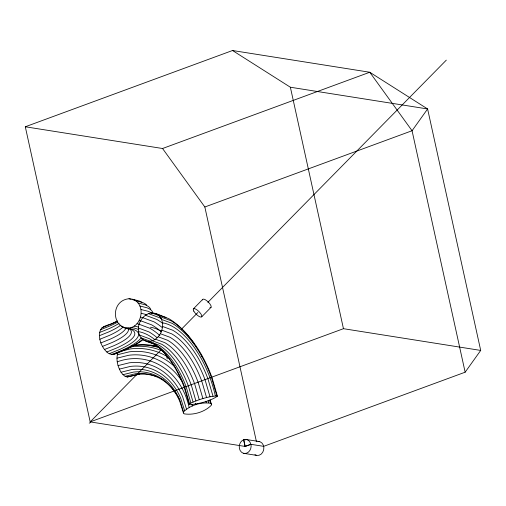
<?xml version="1.0" encoding="UTF-8"?>
<svg xmlns="http://www.w3.org/2000/svg" width="506" height="506" viewBox="0 0 506 506"><rect width="100%" height="100%" fill="white"/><g stroke="black" fill="none" stroke-linecap="round" stroke-linejoin="round"><path stroke-width="0.76" d="M142.882 338.938A73.737 17.09 -12.4 0 1 124.748 349.969C119.157 351.879 112.155 357.489 106.804 351.993C104.097 349.513 102.174 346.338 100.839 342.942C99.416 338.735 98.676 333.979 100.485 329.767C103.256 325.061 109.789 325.194 114.078 322.562A66.944 15.515 -12.4 0 0 117.012 321.196M210.041 399.753L211.413 404.123L211.325 405.268C204.639 412.017 193.671 415.299 184.317 413.883L183.45 413.041L183.539 411.897L179.858 400.183A59.879 50.138 -81 0 0 131.674 369.601L121.035 372.226C117.588 366.477 115.804 359.216 117.847 352.676M124.274 327.521C142.724 332.271 148.416 299.678 128.992 298.749C110.491 300.387 110.941 328.742 130.251 329.014A62.605 14.51 -12.4 0 1 116.703 347.983L106.804 351.993M154.735 313.233L157.537 314.479L159.858 316.592L170.769 320.64A77.962 38.608 69.8 0 1 212.058 377.729L217.441 396.217C209.528 401.473 199.256 403.712 189.807 404.743L189.212 404.439L190.895 403.035L186.24 387.058A57.842 28.64 69.8 0 0 155.614 344.7C149.997 342.094 142.003 341.594 139.371 335.004C138.056 331.557 138.075 327.78 139.055 324.245C140.579 319.609 143.862 315.472 148.46 313.625C154.596 311.316 160.32 315.934 166.044 317.426M146.177 341.202C158.688 343.523 167.265 326.111 159.858 316.592M465.147 372.201L480.7 350.424L427.608 108.961L369.766 72.244L232.52 50.511L25.3 126.772L90.188 421.896L245.075 446.425L250.831 444.306L263.689 446.343L465.147 372.201L412.061 130.731L369.766 72.244L162.546 148.505L25.3 126.772M183.539 411.897C190.224 405.148 201.198 401.865 210.547 403.282L211.413 404.123M193.362 308.881L202.71 299.388M161.3 349.659L90.188 421.896L343.454 328.691L480.7 350.424M181.249 329.393L197.884 312.493M207.865 302.354L446.311 60.132M201.711 316.813L211.053 307.319M114.014 354.314L115.298 353.58M190.895 403.035C199.105 399.468 207.877 396.495 216.853 395.913L217.441 396.217M89.227 423.117L90.473 422.58M101.927 327.799L111.889 323.77A63.345 14.68 -12.4 0 0 117.708 320.949M100.485 329.767L110.213 325.832A60.233 13.959 -12.4 0 0 117.569 322.145M99.612 332.467L109.163 328.603A57.804 13.396 -12.4 0 0 119.093 323.321M99.378 335.712L108.809 331.892A56.229 13.03 -12.4 0 0 120.801 325.092M99.796 339.286L109.182 335.484A55.616 12.89 -12.4 0 0 123.356 326.648M100.839 342.942L110.251 339.128A56.008 12.979 -12.4 0 0 126.165 327.762M102.427 346.433L111.94 342.581A57.374 13.295 -12.4 0 0 128.29 328.255M104.464 349.519L114.141 345.598A59.626 13.82 -12.4 0 0 128.606 328.255M109.283 353.681L119.448 349.564A66.115 15.319 -12.4 0 0 133.755 329.539L127.62 328.002M115.937 353.213L126.936 348.76A77.329 17.919 -12.4 0 0 143.426 339.412M162.546 148.505L204.841 206.992L412.061 130.731L427.608 108.961L290.368 87.228L232.52 50.511M131.471 346.066L133.704 345.509A84.711 70.929 -81 0 1 159.782 347.875M133.483 345.781L135.728 345.225A85.324 71.441 -81 0 1 157.474 346.344M128.935 347.502L131.883 346.774A83.136 69.607 -81 0 1 163.172 351.253M119.498 351.613L130.384 348.925A80.701 67.576 -81 0 1 168.017 357.091M117.234 354.801L129.315 351.822A77.582 64.964 -81 0 1 174.178 366.186M116.949 358.172L128.739 355.263A73.99 61.953 -81 0 1 181.951 381.126M118.043 365.591L129.213 362.827A66.368 55.571 -81 0 1 182.622 396.729L186.486 409.025M119.34 369.127L130.225 366.439A62.858 52.63 -81 0 1 180.806 398.545L184.576 410.53M121.035 372.226L123.002 374.674L133.457 372.093A57.627 48.253 -81 0 1 179.832 401.53L183.45 413.041M123.002 374.674L125.121 376.312L135.463 373.757A56.261 47.109 -81 0 1 175.924 393.421M125.121 376.312L127.234 377.014L137.543 374.465A55.875 46.786 -81 0 1 157.151 376.888M139.567 374.187L127.234 377.014M103.85 326.699L105.362 326.591M246.675 439.556L259.534 441.593M245.075 446.425L243.601 439.72L245.214 439.973M243.588 453.313L256.327 455.33M132.338 299.229L139.005 300.899A78.076 18.096 -12.4 0 1 141.8 302.278M128.992 298.749L131.162 299.293M132.61 299.653L135.5 300.374M135.412 300.678L142.211 302.379A81.055 18.785 -12.4 0 1 146.664 305.061M137.999 302.986L144.899 304.713A83.307 19.304 -12.4 0 1 150.75 309.514M139.928 306.003L146.892 307.749A84.673 19.62 -12.4 0 1 153.014 313.378M141.06 309.527L148.043 311.272A85.065 19.715 -12.4 0 1 151.699 313.201M141.332 313.315L146.892 314.707M140.706 317.098L143.002 317.673M139.245 320.633L140.744 321.013M137.031 323.676L139.239 324.226M134.223 326.009L138.536 327.091M121.206 326.073L122.661 326.44M157.537 314.479L168.675 318.609A81.017 40.119 69.8 0 1 192.179 340.974M151.636 312.942L159.485 315.852M148.46 313.625L159.915 317.869A85.331 42.251 69.8 0 1 161.743 318.963M161.54 319.431L172.192 323.378A74.414 36.849 69.8 0 1 211.597 377.868L216.853 395.913M145.418 315.232L156.835 319.463A84.825 42.004 69.8 0 1 162.945 323.517M142.724 317.654L154.033 321.848A83.357 41.277 69.8 0 1 162.451 327.749M162.578 326.465L172.666 330.209A66.786 33.073 69.8 0 1 208.029 379.114L213.007 396.204M140.554 320.728L151.686 324.865A81.017 40.119 69.8 0 1 161.509 331.993M161.857 330.184L171.686 333.833A63.231 31.309 69.8 0 1 205.17 380.139L210.022 396.786M139.055 324.245L149.966 328.299A77.962 38.608 69.8 0 1 159.915 335.598M160.358 333.707L169.965 337.268A60.182 29.803 69.8 0 1 201.837 381.341L206.575 397.608M138.34 327.97L148.992 331.917A74.414 36.849 69.8 0 1 157.132 337.711M158.188 336.781L167.625 340.279A57.842 28.64 69.8 0 1 198.251 382.637L202.906 398.614M155.494 339.203L164.817 342.663A56.368 27.912 69.8 0 1 194.665 383.94L199.269 399.74M139.371 335.004L149.46 338.748A66.786 33.073 69.8 0 1 152.42 340.608M152.451 340.81L161.743 344.257A55.869 27.666 69.8 0 1 191.325 385.167L195.904 400.904M150.883 341.487L141.054 337.844A69.961 16.211 -12.4 0 1 111.75 354.472M149.276 341.493L158.599 344.953A56.368 27.912 69.8 0 1 188.453 386.23L193.052 402.023M143.375 339.956L152.976 343.517A60.182 29.803 69.8 0 1 184.848 387.59L189.586 403.858M165.892 354.586L167.322 358.887M209.623 400.341L210.547 403.282M208.092 400.594L208.788 402.808M205.797 401.252L206.258 402.719M195.461 403.269L195.93 404.749M191.907 404.591L192.362 406.033M189.212 404.439L184.367 387.792A63.231 31.309 69.8 0 0 158.663 347.16M290.368 87.228L343.454 328.691M204.841 206.992L256.453 441.751M202.564 299.925A5.762 1.91 44.5 0 1 208.542 302.31A5.762 1.91 44.5 0 1 209.933 307.572M257.997 441.434A7.059 5.914 -81 0 1 263.651 449.979A7.059 5.914 -81 0 1 254.904 454.704M243.601 439.72A7.059 5.914 -81 0 1 250.831 444.306M150.459 327.218A70.6 34.958 69.8 0 1 160.826 331.063M162.47 322.796A70.6 34.958 69.8 0 1 215.341 395.907M153.261 342.96A63.231 31.309 69.8 0 1 156.265 345.155M192.666 341.639A81.017 40.119 69.8 0 1 194.367 344.048M195.626 345.921A81.017 40.119 69.8 0 1 196.461 347.198M201.255 355.212A81.017 40.119 69.8 0 1 202.014 356.591M138.448 331.639A70.6 34.958 69.8 0 1 154.475 339.298M131.022 327.483A69.961 16.211 -12.4 0 1 138.884 329.754M117.228 361.847A70.195 58.778 -81 0 1 189.149 407.488M177.17 395.401A56.261 47.109 -81 0 1 179.073 398.861M160.68 378.482A55.875 46.786 -81 0 1 163.406 380M151.813 345.75A84.932 71.118 -81 0 1 157.176 346.553M250.944 444.325L245.189 446.444L243.715 439.739A7.059 5.914 -81 0 0 239.433 448.563A7.059 5.914 -81 0 0 246.669 453.148A7.059 5.914 -81 0 0 250.944 444.325M193.792 311.152A5.762 1.91 44.5 0 0 201.274 317.085A5.762 1.91 44.5 0 0 197.542 310.305A5.762 1.91 44.5 0 0 193.792 311.152"/></g></svg>
